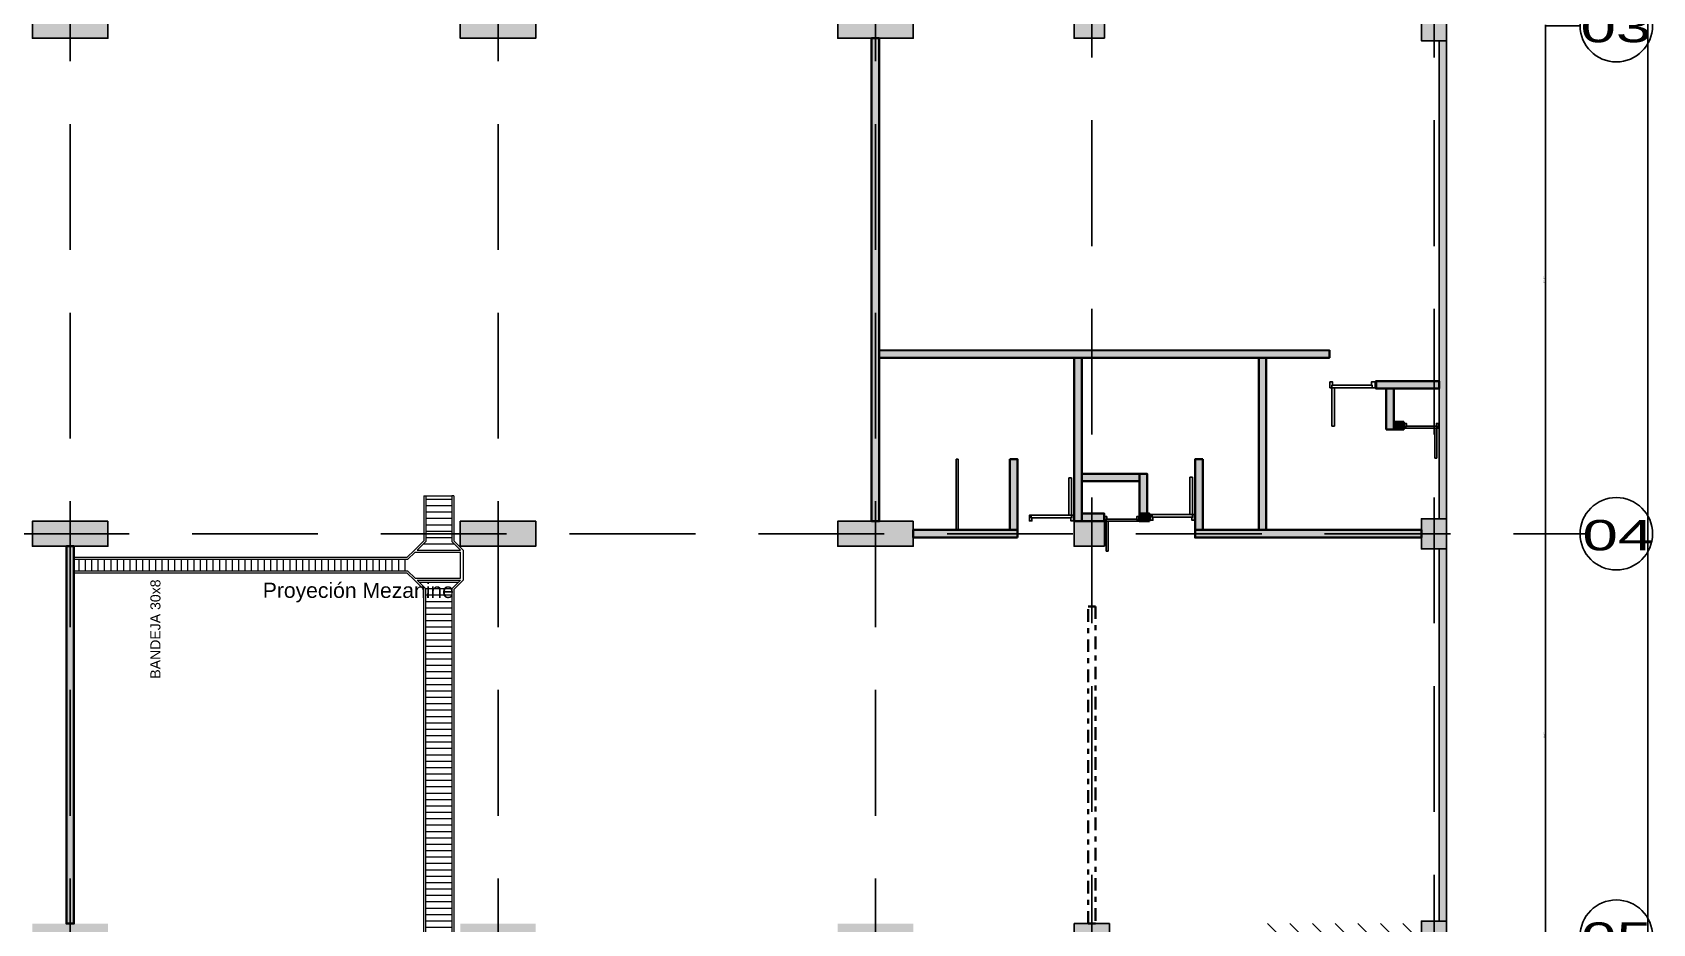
# Model space of a CAD drawing. Header units: millimetres. Extents: x -967 to 876, y -355 to 681.
# Drawn here: x -46.16 to -13.97, y -210.62 to -192.9 of the extents above; entities that cross this region are included whole.
import ezdxf

# ---------------------------------------------------------------- set-up
doc = ezdxf.new("R2010")
doc.units = ezdxf.units.MM
for name, pattern in [('DASHDOT2', [0.5, 0.25, -0.125, 0, -0.125]), ('HIDDEN', [9.525, 6.35, -3.175]), ('LÍNEAS_OCULTASX2', [0.75, 0.5, -0.25])]:
    doc.linetypes.add(name, pattern=pattern)
doc.layers.get('Defpoints').update_dxf_attribs({"color": 8})
for name, color, linetype, lineweight in [('-CN-GYD-BANDEJA TIPO ESCALERA', 140, 'Continuous', 18), ('Muro', 9, 'Continuous', 40), ('Piso', 251, 'Continuous', 30), ('TEXTOS', 8, 'Continuous', 20), ('Textos 1', 7, 'Continuous', 25)]:
    doc.layers.add(name, color=color, linetype=linetype, lineweight=lineweight)
for name, color, linetype in [('1amobla', 253, 'Continuous'), ('_ACHU3', 253, 'Continuous'), ('Arqu', 8, 'Continuous'), ('F-2', 8, 'Continuous'), ('GG_PISO 1', 251, 'Continuous'), ('JCA_HATCH 254', 252, 'Continuous'), ('MUEBLE', 8, 'Continuous')]:
    doc.layers.add(name, color=color, linetype=linetype)
doc.styles.add('ROMANS', font='arial.ttf')
doc.styles.get("Standard").update_dxf_attribs({"font": 'arial.ttf'})
doc.styles.add('style2', font='arial.ttf', dxfattribs={"width": 1.5})
doc.dimstyles.new('1-10', dxfattribs={"dimscale": 10, "dimtxt": 0.0037, "dimasz": 0.001, "dimexe": 0.0018, "dimexo": 0.0018, "dimgap": 0.0005, "dimtad": 1, "dimzin": 4, "dimdsep": 46, "dimtxsty": 'ROMANS', "dimblk": 'ARCHTICK', "dimcen": 0.003, "dimdle": 0.0015, "dimclrd": 1, "dimclre": 1, "dimclrt": 4, "dimadec": 0, "dimazin": 0, "dimtfac": 1, "dimtix": 1, "dimtmove": 2, "dimatfit": 3, "dimldrblk": 'flecha', "dimfxl": 1, "dimtolj": 1, "dimtzin": 4, "dimarcsym": 0})

# ---------------------------------------------------------------- blocks, each defined once
blk = doc.blocks.new('_ArchTick')
at = {"color": 0, "linetype": 'ByBlock', "const_width": 0.15}
blk.add_lwpolyline([(-0.5, -0.5), (0.5, 0.5)], dxfattribs=at)
blk = doc.blocks.new('*D88')
at = {"layer": 'Arqu', "lineweight": -2, "transparency": 16777216}
for p, q in [((-15.431, -192.772), (-16.116, -192.772)), ((-16.098, -192.757), (-16.098, -202.887)), ((-15.431, -202.872), (-16.116, -202.872))]:
    blk.add_line(p, q, dxfattribs=at)
at = {"layer": 'Defpoints', "color": 0, "transparency": 16777216}
for p in [(-15.413, -192.772), (-16.098, -202.872), (-15.413, -202.872)]:
    blk.add_point(p, dxfattribs=at)
at = {"layer": 'Arqu', "lineweight": -2, "transparency": 16777216, "xscale": 0.01, "yscale": 0.01, "zscale": 0.01}
for p, rotation in [((-16.098, -192.772), 90), ((-16.098, -202.872), 270)]:
    blk.add_blockref('_ArchTick', p, dxfattribs=dict(at, rotation=rotation))
at = {"layer": 'Arqu', "transparency": 16777216, "insert": (-16.121, -197.822), "char_height": 0.037, "attachment_point": 5, "rotation": 90, "style": 'ROMANS'}
blk.add_mtext('\\A1;10.10', dxfattribs=at)
blk = doc.blocks.new('flecha')
at = {"layer": '_ACHU3', "linetype": 'Continuous', "lineweight": 0}
h = blk.add_hatch(color=255, dxfattribs=at)
h.dxf.hatch_style = 1
h.paths.add_polyline_path([(0, 0), (2.4, 0.4), (2.4, 0), (4, 0), (4, 0), (2.4, 0), (2.4, -0.4)])
at = {"layer": '_ACHU3', "linetype": 'Continuous', "lineweight": 0, "flags": 128}
blk.add_lwpolyline([(0, 0), (2.4, 0.4), (2.4, 0), (2.4, 0), (4, 0), (4, 0), (2.4, 0), (2.4, -0.4), (0, 0)], dxfattribs=at)
blk = doc.blocks.new('*D89')
at = {"layer": 'Arqu', "lineweight": -2, "transparency": 16777216}
for p, q in [((-15.431, -202.872), (-16.116, -202.872)), ((-16.098, -202.857), (-16.098, -210.887)), ((-15.431, -210.872), (-16.116, -210.872))]:
    blk.add_line(p, q, dxfattribs=at)
at = {"layer": 'Defpoints', "color": 0, "transparency": 16777216}
for p in [(-15.413, -202.872), (-16.098, -210.872), (-15.413, -210.872)]:
    blk.add_point(p, dxfattribs=at)
at = {"layer": 'Arqu', "lineweight": -2, "transparency": 16777216, "xscale": 0.01, "yscale": 0.01, "zscale": 0.01}
for p, rotation in [((-16.098, -202.872), 90), ((-16.098, -210.872), 270)]:
    blk.add_blockref('_ArchTick', p, dxfattribs=dict(at, rotation=rotation))
at = {"layer": 'Arqu', "transparency": 16777216, "insert": (-16.121, -206.872), "char_height": 0.037, "attachment_point": 5, "rotation": 90, "style": 'ROMANS'}
blk.add_mtext('\\A1;8.00', dxfattribs=at)
blk = doc.blocks.new('estructura etapa 3')
at = {"layer": 'GG_PISO 1'}
h = blk.add_hatch(color=256, dxfattribs=at)
h.paths.add_polyline_path([(-91.651, -6658.124), (-91.651, -6657.624), (-92.35, -6657.624), (-92.35, -6658.124)])
h.paths.add_polyline_path([(-49.354, -6658.124), (-49.354, -6657.624), (-50.055, -6657.624), (-50.055, -6658.124)])
h.paths.add_polyline_path([(-56.053, -6658.124), (-56.053, -6657.624), (-56.753, -6657.624), (-56.753, -6658.124)])
h.paths.add_polyline_path([(-76.45, -6659.124), (-76.95, -6659.124), (-76.95, -6657.624), (-76.45, -6657.624)])
h.paths.add_polyline_path([(-83.95, -6659.124), (-84.45, -6659.124), (-84.45, -6657.624), (-83.95, -6657.624)])
h.paths.add_polyline_path([(-60.452, -6659.124), (-60.952, -6659.124), (-60.952, -6657.624), (-60.452, -6657.624)])
h.paths.add_polyline_path([(-67.95, -6659.124), (-68.45, -6659.124), (-68.45, -6657.624), (-67.95, -6657.624)])
h.paths.add_polyline_path([(-91.85, -6668.199), (-91.851, -6667.599), (-92.35, -6667.599), (-92.349, -6668.199)])
h.paths.add_polyline_path([(-49.354, -6668.199), (-49.354, -6667.599), (-49.854, -6667.599), (-49.854, -6668.199)])
h.paths.add_polyline_path([(-56.154, -6668.149), (-56.154, -6667.649), (-56.854, -6667.649), (-56.854, -6668.149)])
h.paths.add_polyline_path([(-59.952, -6667.649), (-59.952, -6668.149), (-61.452, -6668.149), (-61.452, -6667.649)])
h.paths.add_polyline_path([(-75.95, -6667.649), (-75.95, -6668.149), (-77.45, -6668.149), (-77.45, -6667.649)])
h.paths.add_polyline_path([(-68.95, -6667.649), (-68.95, -6668.149), (-67.45, -6668.149), (-67.45, -6667.649)])
h.paths.add_polyline_path([(-84.95, -6667.649), (-84.95, -6668.149), (-83.45, -6668.149), (-83.45, -6667.649)])
h.paths.add_polyline_path([(-91.85, -6676.199), (-91.85, -6675.599), (-92.349, -6675.599), (-92.349, -6676.199)])
h.paths.add_polyline_path([(-49.354, -6676.199), (-49.354, -6675.599), (-49.854, -6675.599), (-49.854, -6676.199)])
h.paths.add_polyline_path([(-56.154, -6676.149), (-56.154, -6675.649), (-56.754, -6675.649), (-56.754, -6676.149)])
h.paths.add_polyline_path([(-59.952, -6675.649), (-59.952, -6676.149), (-61.452, -6676.149), (-61.452, -6675.649)])
h.paths.add_polyline_path([(-75.95, -6675.649), (-75.95, -6676.149), (-77.45, -6676.149), (-77.45, -6675.649)])
h.paths.add_polyline_path([(-68.95, -6675.649), (-68.95, -6676.149), (-67.45, -6676.149), (-67.45, -6675.649)])
h.paths.add_polyline_path([(-84.95, -6675.649), (-84.95, -6676.149), (-83.45, -6676.149), (-83.45, -6675.649)])
h.paths.add_polyline_path([(-91.847, -6686.299), (-91.851, -6685.699), (-92.35, -6685.699), (-92.346, -6686.299)])
h.paths.add_polyline_path([(-49.354, -6686.299), (-49.354, -6685.699), (-49.854, -6685.699), (-49.854, -6686.299)])
h.paths.add_polyline_path([(-56.154, -6686.249), (-56.154, -6685.749), (-56.754, -6685.749), (-56.754, -6686.249)])
h.paths.add_polyline_path([(-59.952, -6685.749), (-59.952, -6686.249), (-61.452, -6686.249), (-61.452, -6685.749)])
h.paths.add_polyline_path([(-75.95, -6685.749), (-75.95, -6686.249), (-77.45, -6686.249), (-77.45, -6685.749)])
h.paths.add_polyline_path([(-68.95, -6685.749), (-68.95, -6686.249), (-67.45, -6686.249), (-67.45, -6685.749)])
h.paths.add_polyline_path([(-84.95, -6685.749), (-84.95, -6686.249), (-83.45, -6686.249), (-83.45, -6685.749)])
h.paths.add_polyline_path([(-49.353, -6694.294), (-49.354, -6693.699), (-49.855, -6693.699), (-49.854, -6694.294)])
h.paths.add_polyline_path([(-56.054, -6694.249), (-56.054, -6693.749), (-56.753, -6693.749), (-56.753, -6694.249)])
h.paths.add_polyline_path([(-91.651, -6694.249), (-91.651, -6693.749), (-92.35, -6693.749), (-92.35, -6694.249)])
h.paths.add_polyline_path([(-59.952, -6693.749), (-59.952, -6694.249), (-61.452, -6694.249), (-61.452, -6693.749)])
h.paths.add_polyline_path([(-75.95, -6693.749), (-75.95, -6694.249), (-77.45, -6694.249), (-77.45, -6693.749)])
h.paths.add_polyline_path([(-68.95, -6693.749), (-68.95, -6694.249), (-67.45, -6694.249), (-67.45, -6693.749)])
h.paths.add_polyline_path([(-84.95, -6693.749), (-84.95, -6694.249), (-83.45, -6694.249), (-83.45, -6693.749)])
h.paths.add_polyline_path([(-49.358, -6703.974), (-49.353, -6703.374), (-49.854, -6703.374), (-49.859, -6703.974)])
h.paths.add_polyline_path([(-56.054, -6703.924), (-56.054, -6703.424), (-56.753, -6703.424), (-56.753, -6703.924)])
h.paths.add_polyline_path([(-67.95, -6704.924), (-67.95, -6703.424), (-68.45, -6703.424), (-68.45, -6704.924)])
h.paths.add_polyline_path([(-91.651, -6703.924), (-91.651, -6703.424), (-92.35, -6703.424), (-92.35, -6703.924)])
h.paths.add_polyline_path([(-61.847, -6703.424), (-60.347, -6703.424), (-60.347, -6703.924), (-61.847, -6703.924)])
h.paths.add_polyline_path([(-83.95, -6704.924), (-83.95, -6703.424), (-84.45, -6703.424), (-84.45, -6704.924)])
h.paths.add_polyline_path([(-76.45, -6704.924), (-76.45, -6703.424), (-76.95, -6703.424), (-76.95, -6704.924)])
h.paths.add_polyline_path([(-49.354, -6711.949), (-49.354, -6711.449), (-50.054, -6711.449), (-50.054, -6711.949)])
h.paths.add_polyline_path([(-55.954, -6711.949), (-55.954, -6711.449), (-56.654, -6711.449), (-56.654, -6711.949)])
h.paths.add_polyline_path([(-91.65, -6711.949), (-91.65, -6711.449), (-92.35, -6711.449), (-92.35, -6711.949)])
h.paths.add_polyline_path([(-60.952, -6711.949), (-60.952, -6709.549), (-60.452, -6709.549), (-60.452, -6711.949)])
h.paths.add_polyline_path([(-68.45, -6709.549), (-68.45, -6711.949), (-67.95, -6711.949), (-67.95, -6709.549)])
h.paths.add_polyline_path([(-76.95, -6709.549), (-76.95, -6711.949), (-76.45, -6711.949), (-76.45, -6709.549)])
h.paths.add_polyline_path([(-83.95, -6709.549), (-83.95, -6711.949), (-84.45, -6711.949), (-84.45, -6709.549)])
at = {"layer": 'GG_PISO 1', "color": 253, "linetype": 'LÍNEAS_OCULTASX2', "ltscale": 5}
for p, q in [((-76.7, -6655.354), (-76.7, -6714.914)), ((-68.2, -6655.354), (-68.2, -6714.914)), ((-60.702, -6655.354), (-60.702, -6714.914)), ((-60.702, -6655.354), (-60.702, -6714.914)), ((-56.404, -6655.279), (-56.404, -6714.839)), ((-49.604, -6655.279), (-49.604, -6714.839)), ((-93.028, -6685.999), (-46.502, -6685.999))]:
    blk.add_line(p, q, dxfattribs=at)
at = {"layer": 'GG_PISO 1', "color": 0}
for points in [[(-75.95, -6675.649), (-75.95, -6676.149), (-77.45, -6676.149), (-77.45, -6675.649)], [(-68.95, -6675.649), (-68.95, -6676.149), (-67.45, -6676.149), (-67.45, -6675.649)], [(-59.952, -6675.649), (-59.952, -6676.149), (-61.452, -6676.149), (-61.452, -6675.649)], [(-56.154, -6676.149), (-56.154, -6675.649), (-56.754, -6675.649), (-56.754, -6676.149)], [(-49.354, -6676.199), (-49.354, -6675.599), (-49.854, -6675.599), (-49.854, -6676.199)], [(-49.354, -6686.299), (-49.354, -6685.699), (-49.854, -6685.699), (-49.854, -6686.299)], [(-75.95, -6685.749), (-75.95, -6686.249), (-77.45, -6686.249), (-77.45, -6685.749)], [(-68.95, -6685.749), (-68.95, -6686.249), (-67.45, -6686.249), (-67.45, -6685.749)], [(-59.952, -6685.749), (-59.952, -6686.249), (-61.452, -6686.249), (-61.452, -6685.749)], [(-56.154, -6686.249), (-56.154, -6685.749), (-56.754, -6685.749), (-56.754, -6686.249)], [(-56.054, -6694.249), (-56.054, -6693.749), (-56.753, -6693.749), (-56.753, -6694.249)], [(-49.353, -6694.294), (-49.354, -6693.699), (-49.855, -6693.699), (-49.854, -6694.294)]]:
    blk.add_lwpolyline(points, close=True, dxfattribs=at)
at = {"layer": 'GG_PISO 1', "linetype": 'Continuous'}
for centre in [(-45.982, -6675.899), (-45.982, -6685.999), (-45.982, -6693.999)]:
    blk.add_circle(centre, 0.72, dxfattribs=at)
at = {"layer": 'GG_PISO 1', "style": 'style2', "width": 1.5}
for s, p in [('03', (-46.693, -6676.229)), ('04', (-46.655, -6686.329)), ('05', (-46.683, -6694.329))]:
    blk.add_text(s, height=0.6031, rotation=0.0293, dxfattribs=at).set_placement(p)
blk = doc.blocks.new('A$C2bc9fe95')
at = {"layer": 'JCA_HATCH 254'}
for points in [[(37.818, 40), (37.818, 30.4), (37.968, 30.4), (37.968, 40)], [(49.241, 39.95), (49.241, 30.45), (49.091, 30.45), (49.091, 39.95)], [(49.241, 37.85), (49.241, 30.45), (49.091, 30.45), (49.091, 37.85)], [(46.912, 33.798), (46.912, 33.648), (37.968, 33.646), (37.968, 33.796)], [(41.841, 30.4), (41.991, 30.4), (41.992, 33.647), (41.842, 33.647)], [(45.508, 30.225), (45.658, 30.225), (45.658, 33.648), (45.508, 33.648)], [(49.091, 33.186), (49.091, 33.036), (47.838, 33.036), (47.838, 33.186)], [(48.041, 32.223), (48.191, 32.223), (48.19, 33.036), (48.04, 33.036)], [(48.389, 32.373), (48.389, 32.223), (48.191, 32.223), (48.191, 32.373)], [(40.566, 31.63), (40.716, 31.63), (40.716, 30.225), (40.566, 30.225)], [(44.395, 31.63), (44.245, 31.63), (44.245, 30.225), (44.395, 30.225)], [(43.139, 31.193), (43.139, 31.343), (41.991, 31.343), (41.991, 31.193)], [(43.139, 31.343), (43.289, 31.343), (43.289, 30.55), (43.139, 30.55)], [(40.716, 30.075), (40.716, 30.225), (38.643, 30.225), (38.643, 30.075)], [(48.741, 30.075), (48.741, 30.225), (44.245, 30.225), (44.245, 30.075)], [(21.82, 29.9), (21.97, 29.9), (21.97, 22.4), (21.82, 22.4)], [(49.24, 29.85), (49.24, 22.45), (49.09, 22.45), (49.09, 29.85)]]:
    blk.add_hatch(color=256, dxfattribs=at).paths.add_polyline_path(points)
at = {"layer": 'JCA_HATCH 254', "linetype": 'HIDDEN', "ltscale": 0.3, "true_color": 0x636466}
h = blk.add_hatch(color=251, dxfattribs=at)
h.dxf.hatch_style = 1
h.paths.add_polyline_path([(42.44, 30.4), (42.44, 30.55), (41.991, 30.55), (41.991, 30.4)])
h = blk.add_hatch(color=251, dxfattribs=at)
h.dxf.hatch_style = 1
h.paths.add_polyline_path([(43.337, 30.4), (43.337, 30.55), (43.139, 30.55), (43.139, 30.4)])
at = {"layer": 'Piso'}
h = blk.add_hatch(dxfattribs=at)
h.set_pattern_fill('ANSI31', color=256, scale=0.1, angle=-41.916, style=0)
h.set_pattern_definition([(135, (47.3766, 8.64126), (0.2245064, 0.2245064), [])])
h.paths.add_polyline_path([(45.672, 22.401), (45.665, 4.2), (48.798, 4.199), (48.785, 22.401)])
at = {"layer": '1amobla', "color": 7, "linetype": 'Continuous', "ltscale": 0.3, "true_color": 0xffffff}
blk.add_lwpolyline([(0.2, 62.451), (53.241, 62.451), (53.241, 0.2), (0.2, 0.2)], close=True, dxfattribs=at)
at = {"layer": '1amobla', "color": 4, "linetype": 'Continuous', "ltscale": 0.3}
for points in [[(49.241, 39.95), (49.241, 30.45), (49.091, 30.45), (49.091, 39.95), (49.241, 39.95)], [(49.24, 29.85), (49.24, 22.45), (49.09, 22.45), (49.09, 29.85), (49.24, 29.85)]]:
    blk.add_lwpolyline(points, dxfattribs=at)
at = {"layer": 'Muro'}
for points in [[(37.818, 40), (37.818, 30.4), (37.968, 30.4), (37.968, 40)], [(46.912, 33.798), (46.912, 33.648), (37.968, 33.646), (37.968, 33.796)], [(41.841, 30.4), (41.991, 30.4), (41.992, 33.647), (41.842, 33.647)], [(49.091, 33.186), (49.091, 33.036), (47.838, 33.036), (47.838, 33.186)], [(48.041, 32.223), (48.191, 32.223), (48.19, 33.036), (48.04, 33.036)], [(48.389, 32.373), (48.389, 32.223), (48.191, 32.223), (48.191, 32.373)], [(40.566, 31.63), (40.716, 31.63), (40.716, 30.225), (40.566, 30.225)], [(43.139, 31.193), (43.139, 31.343), (41.991, 31.343), (41.991, 31.193)], [(43.139, 31.343), (43.289, 31.343), (43.289, 30.55), (43.139, 30.55)], [(42.44, 30.4), (42.44, 30.55), (41.991, 30.55), (41.991, 30.4)], [(43.335, 30.401), (43.335, 30.551), (43.138, 30.551), (43.138, 30.401)], [(43.337, 30.4), (43.337, 30.55), (43.139, 30.55), (43.139, 30.4)], [(40.716, 30.075), (40.716, 30.225), (38.643, 30.225), (38.643, 30.075)], [(48.741, 30.075), (48.741, 30.225), (44.245, 30.225), (44.245, 30.075)], [(21.82, 29.9), (21.97, 29.9), (21.97, 22.4), (21.82, 22.4)], [(21.82, 29.9), (21.97, 29.9), (21.97, 22.4), (21.82, 22.4)]]:
    blk.add_lwpolyline(points, close=True, dxfattribs=at)
at = {"layer": 'Muro', "elevation": 0}
for points in [[(45.508, 30.225), (45.658, 30.225), (45.658, 33.648), (45.508, 33.648)], [(44.395, 31.63), (44.245, 31.63), (44.245, 30.225), (44.395, 30.225)]]:
    blk.add_lwpolyline(points, close=True, dxfattribs=at)
at = {"layer": 'Muro', "linetype": 'DASHDOT2'}
blk.add_lwpolyline([(42.267, 28.706), (42.267, 22.4), (42.117, 22.4), (42.117, 28.706)], close=True, dxfattribs=at)
at = {"layer": 'Muro'}
blk.add_blockref('estructura etapa 3', (98.595, 6716.149), dxfattribs=at)
at = {"layer": 'TEXTOS'}
blk.add_text('Proyeción Mezanine', height=0.3, rotation=359.9331, dxfattribs=at).set_placement((25.722, 28.877))

msp = doc.modelspace()

# ---------------------------------------------------------------- hatches: boundary and pattern name
at = {"layer": '-CN-GYD-BANDEJA TIPO ESCALERA'}
h = msp.add_hatch(dxfattribs=at)
h.set_pattern_fill('ANSI31', color=256, scale=0.04, angle=45)
h.set_pattern_definition([(90, (-137.5182, 12.73665), (-0.127, 0), [])])
h.paths.add_polyline_path([(-15.719, -199.081), (-15.719, -199.601), (-15.717, -199.601), (-15.717, -199.081)])
h = msp.add_hatch(dxfattribs=at)
h.set_pattern_fill('ANSI31', color=256, scale=0.04, angle=135)
h.set_pattern_definition([(180, (-0.12105, 0), (0, -0.127), [])])
h.paths.add_polyline_path([(-37.827, -202.115), (-38.347, -202.115), (-38.347, -202.872), (-37.827, -202.872)])
h.paths.add_polyline_path([(-37.827, -203.027), (-37.827, -202.872), (-38.347, -202.872), (-38.347, -203.027), (-38.516, -203.196), (-38.187, -203.196), (-37.827, -203.196), (-37.658, -203.196), (-37.732, -203.122), (-37.782, -203.122), (-37.782, -203.072)])
h = msp.add_hatch(dxfattribs=at)
h.set_pattern_fill('ANSI31', color=1, scale=0.04, angle=225)
h.set_pattern_definition([(270, (131.04202, -430.16919), (0.127, -2e-17), [])])
h.paths.add_polyline_path([(-45.311, -203.386), (-45.311, -203.606), (-38.706, -203.606), (-38.706, -203.386)])
h = msp.add_hatch(dxfattribs=at)
h.set_pattern_fill('ANSI31', color=256, scale=0.04, angle=135)
h.set_pattern_definition([(180, (-83.87187, 0), (0, -0.127), [])])
h.paths.add_polyline_path([(-37.827, -203.965), (-37.658, -203.796), (-37.951, -203.796), (-38.347, -203.796), (-38.516, -203.796), (-38.347, -203.965), (-38.347, -216.604), (-37.827, -216.604), (-37.827, -211.122)])

# ---------------------------------------------------------------- linework, layer by layer
for p, q in [((-38.387, -203.011, 2415.091), (-38.572, -203.196, 2415.091)), ((-38.347, -203.027, 2415.091), (-38.516, -203.196, 2415.091)), ((-37.658, -203.196, 2415.091), (-37.827, -203.027, 2415.091)), ((-37.601, -203.196, 2415.091), (-37.787, -203.011, 2415.091)), ((-38.722, -203.346, 2415.091), (-38.572, -203.196, 2415.091)), ((-38.706, -203.386, 2415.091), (-38.556, -203.236, 2415.091)), ((-38.572, -203.196, 2415.091), (-38.572, -203.196, 2415.091)), ((-38.556, -203.236, 2415.091), (-37.658, -203.236, 2415.091)), ((-38.516, -203.196, 2415.091), (-38.187, -203.196, 2415.091)), ((-38.187, -203.196, 2415.091), (-37.827, -203.196, 2415.091)), ((-37.827, -203.196, 2415.091), (-37.658, -203.196, 2415.091)), ((-38.572, -203.796, 2415.091), (-38.722, -203.646, 2415.091)), ((-38.556, -203.756, 2415.091), (-38.706, -203.606, 2415.091)), ((-38.387, -203.982, 2415.091), (-38.572, -203.796, 2415.091)), ((-38.556, -203.756, 2415.091), (-37.658, -203.756, 2415.091)), ((-38.516, -203.796, 2415.091), (-37.658, -203.796, 2415.091)), ((-38.347, -203.965, 2415.091), (-38.516, -203.796, 2415.091)), ((-37.658, -203.796, 2415.091), (-37.827, -203.965, 2415.091)), ((-37.601, -203.796, 2415.091), (-37.787, -203.982, 2415.091))]:
    msp.add_line(p, q, dxfattribs=at)
at = {"layer": '-CN-GYD-BANDEJA TIPO ESCALERA', "elevation": 2415.091}
for points in [[(-38.387, -202.115), (-38.387, -203.011)], [(-38.387, -202.115), (-38.347, -202.115)], [(-38.347, -202.115), (-38.347, -203.027)], [(-38.347, -202.115), (-37.827, -202.115)], [(-37.827, -202.115), (-37.827, -203.027)], [(-37.787, -202.115), (-37.827, -202.115)], [(-37.787, -202.115), (-37.787, -203.011)], [(-37.658, -203.756), (-37.658, -203.236)], [(-37.601, -203.196), (-37.601, -203.796)], [(-38.387, -216.564), (-38.387, -203.982)], [(-38.347, -216.604), (-38.347, -203.965)], [(-37.827, -203.965), (-37.827, -217.124)], [(-37.787, -203.982), (-37.787, -217.164)]]:
    msp.add_lwpolyline(points, dxfattribs=at)
at = {"layer": '-CN-GYD-BANDEJA TIPO ESCALERA', "color": 1, "lineweight": 13, "elevation": 2415.091}
for points in [[(-38.722, -203.346), (-45.336, -203.346)], [(-45.336, -203.646), (-38.722, -203.646)]]:
    msp.add_lwpolyline(points, dxfattribs=at)
at = {"layer": '-CN-GYD-BANDEJA TIPO ESCALERA', "color": 1, "elevation": 2415.091}
for points in [[(-38.706, -203.386), (-45.336, -203.386)], [(-45.336, -203.606), (-38.706, -203.606)]]:
    msp.add_lwpolyline(points, dxfattribs=at)
at = {"layer": 'F-2'}
for points in [[(-20.396, -199.955), (-20.383, -199.955), (-20.383, -199.868), (-20.396, -199.868)], [(-20.332, -199.917), (-20.332, -199.855), (-20.383, -199.855), (-20.383, -199.968), (-20.345, -199.968), (-20.345, -199.917), (-20.332, -199.917)], [(-19.547, -199.917), (-19.559, -199.917), (-19.559, -199.855), (-19.488, -199.855), (-19.488, -199.968), (-19.547, -199.968)], [(-19.476, -199.955), (-19.488, -199.955), (-19.488, -199.868), (-19.476, -199.868)], [(-20.345, -199.968), (-19.547, -199.968), (-19.547, -199.917), (-20.345, -199.917)], [(-18.905, -200.69), (-18.919, -200.69)], [(-18.919, -200.76), (-18.905, -200.76)], [(-18.906, -200.76), (-18.905, -200.76), (-18.905, -200.69), (-18.906, -200.69)], [(-18.875, -200.73), (-18.865, -200.73), (-18.865, -200.68), (-18.905, -200.68), (-18.905, -200.77), (-18.875, -200.77)], [(-18.268, -200.73), (-18.268, -200.68), (-18.227, -200.68), (-18.227, -200.77), (-18.258, -200.77), (-18.258, -200.73), (-18.268, -200.73)], [(-18.217, -200.76), (-18.227, -200.76), (-18.227, -200.69), (-18.217, -200.69)], [(-26.366, -202.518), (-26.354, -202.518), (-26.354, -202.605), (-26.366, -202.605)], [(-26.316, -202.556), (-26.303, -202.556), (-26.303, -202.617), (-26.354, -202.617), (-26.354, -202.505), (-26.316, -202.505)], [(-25.517, -202.556), (-25.53, -202.556), (-25.53, -202.617), (-25.479, -202.617), (-25.479, -202.505), (-25.517, -202.505)], [(-25.466, -202.518), (-25.479, -202.518), (-25.479, -202.605), (-25.466, -202.605)], [(-24.867, -202.609), (-24.857, -202.609), (-24.857, -202.54), (-24.867, -202.54)], [(-24.817, -202.579), (-24.817, -202.53), (-24.857, -202.53), (-24.857, -202.619), (-24.827, -202.619), (-24.827, -202.579), (-24.817, -202.579)], [(-24.21, -202.579), (-24.22, -202.579), (-24.22, -202.53), (-24.179, -202.53), (-24.179, -202.619), (-24.21, -202.619)]]:
    msp.add_lwpolyline(points, dxfattribs=at)
for points in [[(-18.258, -200.73), (-18.258, -200.77), (-18.875, -200.77), (-18.875, -200.73)], [(-25.517, -202.556), (-25.517, -202.505), (-26.316, -202.505), (-26.316, -202.556)], [(-24.827, -202.579), (-24.827, -202.619), (-24.21, -202.619), (-24.21, -202.579)]]:
    msp.add_lwpolyline(points, close=True, dxfattribs=at)
at = {"layer": 'F-2', "elevation": 0}
for points in [[(-23.962, -202.505), (-23.95, -202.505), (-23.95, -202.592), (-23.962, -202.592)], [(-23.912, -202.543), (-23.899, -202.543), (-23.899, -202.605), (-23.95, -202.605), (-23.95, -202.492), (-23.912, -202.492)], [(-23.113, -202.492), (-23.912, -202.492), (-23.912, -202.543), (-23.113, -202.543)], [(-23.126, -202.543), (-23.126, -202.605), (-23.075, -202.605), (-23.075, -202.492), (-23.113, -202.492), (-23.113, -202.543), (-23.126, -202.543)], [(-23.062, -202.505), (-23.075, -202.505), (-23.075, -202.592), (-23.062, -202.592)]]:
    msp.add_lwpolyline(points, dxfattribs=at)
at = {"layer": 'MUEBLE', "linetype": 'HIDDEN'}
for points in [[(-20.345, -199.968), (-20.294, -199.968), (-20.294, -200.735), (-20.345, -200.735)], [(-18.298, -200.77), (-18.258, -200.77), (-18.258, -201.366), (-18.298, -201.366)], [(-27.768, -202.802), (-27.811, -202.802), (-27.811, -201.392), (-27.768, -201.392)], [(-25.568, -202.505), (-25.517, -202.505), (-25.517, -201.758), (-25.568, -201.758)], [(-24.786, -202.619), (-24.827, -202.619), (-24.827, -203.216), (-24.786, -203.216)]]:
    msp.add_lwpolyline(points, close=True, dxfattribs=at)
at = {"layer": 'MUEBLE', "linetype": 'HIDDEN', "elevation": 0}
msp.add_lwpolyline([(-23.164, -202.492), (-23.113, -202.492), (-23.113, -201.745), (-23.164, -201.745)], close=True, dxfattribs=at)

# ---------------------------------------------------------------- dimensions: what is measured, and where the dimension line sits
at = {"layer": 'Arqu'}
for base, p1, p2, picture, middle in [((-16.098, -202.872), (-15.413, -192.772), (-15.413, -202.872), '*D88', (-16.121, -197.822)), ((-16.098, -210.872), (-15.413, -202.872), (-15.413, -210.872), '*D89', (-16.121, -206.872))]:
    dim = msp.add_linear_dim(base=base, p1=p1, p2=p2, angle=90, dimstyle='1-10', override={"dimclrd": 256, "dimclre": 256, "dimclrt": 256}, dxfattribs=at)
    dim.commit()
    dim.dimension.update_dxf_attribs({"geometry": picture, "text_midpoint": middle})

# ---------------------------------------------------------------- next in the draw order: texts
at = {"layer": 'Textos 1', "insert": (-43.817, -205.753), "char_height": 0.2, "width": 6.217248937900877e-15, "attachment_point": 1, "rotation": 90, "bg_fill": 3, "box_fill_scale": 1.5, "bg_fill_color": 256, "bg_fill_transparency": 0}
msp.add_mtext('BANDEJA 30x8', dxfattribs=at)

# ---------------------------------------------------------------- next in the draw order: block references
msp.add_blockref('A$C2bc9fe95', (-67.306, -233.022))

doc.saveas('drawing.dxf')
